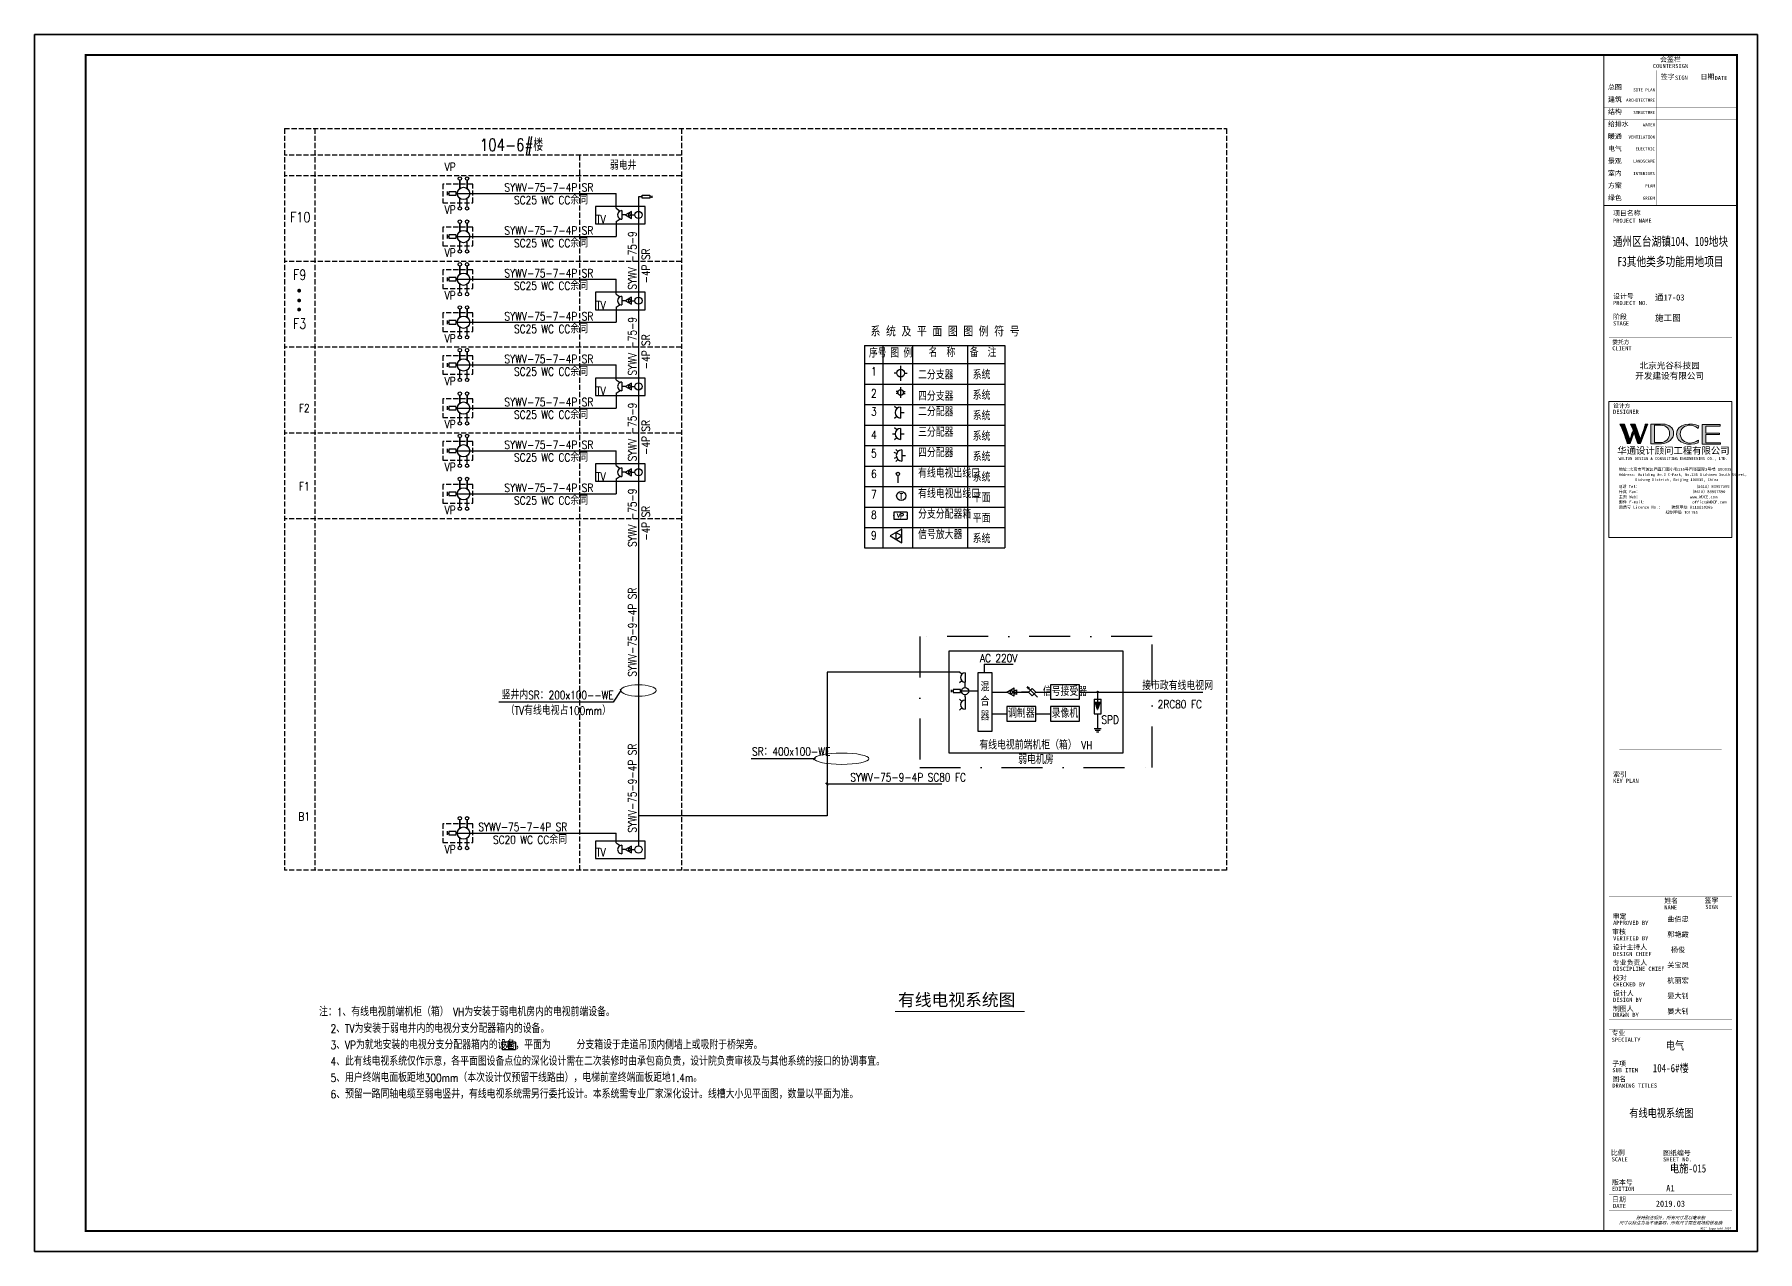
# Model space of a CAD drawing. Extents: x -54686 to 596156, y -555137 to 71395.
# Drawn here: x -54686 to 29414, y -333562 to -274162 of the extents above; entities that cross this region are included whole.
import ezdxf
from ezdxf.enums import TextEntityAlignment as Align

# ---------------------------------------------------------------- set-up
doc = ezdxf.new("R2010")
doc.units = 0
doc.header["$LTSCALE"] = 1000
for name, pattern in [('ah-pole_200$0$CENTER2', [28.575, 19.05, -3.175, 3.175, -3.175]), ('DASH', [0.35, 0.25, -0.1]), ('DASHDOTX2', [2, 1, -0.5, 0, -0.5]), ('HIDDEN', [0.375, 0.25, -0.125])]:
    doc.linetypes.add(name, pattern=pattern)
doc.layers.get('0').update_dxf_attribs({"linetype": 'CONTINUOUS'})
doc.layers.get('Defpoints').update_dxf_attribs({"linetype": 'CONTINUOUS'})
for name, color, linetype in [('0-弱电', 7, 'CONTINUOUS'), ('A', 3, 'CONTINUOUS'), ('ah-pole_200$0$A-FLOR-8', 252, 'ah-pole_200$0$CENTER2'), ('AMPL', 252, 'CONTINUOUS'), ('DIM-系统', 3, 'CONTINUOUS'), ('E-ANNO-TABT', 252, 'CONTINUOUS'), ('E-SYST-IB-DIMS', 3, 'CONTINUOUS'), ('E-SYST-IB-EQUI', 1, 'CONTINUOUS'), ('E-SYST-IB-WIRE', 6, 'CONTINUOUS'), ('ELV-CCTV', 252, 'CONTINUOUS'), ('EQUIP-通讯', 3, 'CONTINUOUS'), ('EV-1', 252, 'CONTINUOUS'), ('J', 252, 'CONTINUOUS'), ('lpsz', 7, 'CONTINUOUS'), ('SCH', 252, 'CONTINUOUS'), ('SHEET_TEXT', 7, 'CONTINUOUS'), ('TEL_TITLE', 6, 'CONTINUOUS'), ('TQ', 252, 'CONTINUOUS'), ('tvtp', 252, 'CONTINUOUS'), ('TXT', 252, 'CONTINUOUS'), ('WALL', 9, 'CONTINUOUS'), ('电气文字', 7, 'CONTINUOUS')]:
    doc.layers.add(name, color=color, linetype=linetype)
doc.styles.add('_TCH_LABEL', font='COMPLEX', dxfattribs={"bigfont": 'GBCBIG'})
doc.styles.add('AAA', font='simhei.ttf', dxfattribs={"width": 0.8})
doc.styles.add('MM', font='complex.shx', dxfattribs={"width": 0.8, "bigfont": 'hztxt.shx'})
doc.styles.get("Standard").update_dxf_attribs({"font": 'GBENOR', "bigfont": 'GBCBIG'})
doc.styles.add('TQ', font='simhei.ttf')
doc.styles.add('TXTJD', font='txt', dxfattribs={"width": 0.8, "height": 5, "bigfont": 'jd'})
doc.styles.add('华文细黑', font='STXIHEI.TTF', dxfattribs={"height": 10})
doc.styles.add('图签信息$0$hwxh', font='STXIHEI.TTF')
doc.styles.add('图签信息$0$华文细黑', font='STXIHEI.TTF', dxfattribs={"height": 10})
doc.dimstyles.get("Standard").update_dxf_attribs({"dimscale": 100, "dimtxt": 3.5, "dimasz": 1, "dimexe": 2.5, "dimexo": 3, "dimgap": 1.5, "dimtad": 1, "dimdec": 0, "dimzin": 0, "dimdsep": 46, "dimtxsty": 'Standard', "dimblk": 'ARCHTICK', "dimcen": 0.09, "dimadec": 0, "dimazin": 0, "dimtfac": 1, "dimtdec": 0, "dimtix": 1, "dimtmove": 2, "dimatfit": 3, "dimfxl": 0, "dimtolj": 1, "dimtzin": 0, "dimarcsym": 0})

# ---------------------------------------------------------------- blocks, each defined once
blk = doc.blocks.new('DZ1')
at = {"layer": 'SCH'}
for p, q in [((-0.26, 2.35), (0.26, 2.35)), ((0, 1.91), (0, 2.35))]:
    blk.add_line(p, q, dxfattribs=at)
blk.add_lwpolyline([(0.38, 1.91), (0.38, 0), (-0.38, 0), (-0.38, 1.91)], close=True, dxfattribs=at)
blk = doc.blocks.new('A$C546B5D71')
at = {"layer": 'E-SYST-IB-WIRE', "ltscale": 2}
for p, q in [((0, 0), (0, 150)), ((150, 75), (0, 75))]:
    blk.add_line(p, q, dxfattribs=at)
blk = doc.blocks.new('T_10')
at = {"layer": 'A'}
blk.add_circle((0, 0), 2.5, dxfattribs=at)
at = {"layer": 'A', "style": 'TXTJD', "width": 0.8}
blk.add_text('T', height=3, dxfattribs=at).set_placement((0.02, -0.2), align=Align.MIDDLE)
at = {"layer": 'TXT', "style": 'TXTJD', "width": 0.8, "flags": 3}
blk.add_attdef('R', (-0.34, 2.88), '', height=2, dxfattribs=at)
blk = doc.blocks.new('T_20')
at = {"layer": 'A', "linetype": 'Continuous'}
blk.add_line((-3, 0), (3, 0), dxfattribs=at)
blk.add_arc((0, 0), 3, 180, 0, dxfattribs=at)
at = {"layer": 'lpsz'}
for p, q in [((0, 0), (0, 2)), ((-2.11, -2.14), (-3.19, -3.23)), ((-1.1, -2.79), (-1.67, -4.22)), ((1.1, -2.79), (1.67, -4.22)), ((2.11, -2.14), (3.19, -3.23))]:
    blk.add_line(p, q, dxfattribs=at)
blk = doc.blocks.new('T_19')
at = {"layer": 'A', "linetype": 'Continuous'}
blk.add_line((-3, 0), (3, 0), dxfattribs=at)
blk.add_arc((0, 0), 3, 180, 0, dxfattribs=at)
at = {"layer": 'lpsz'}
for p, q in [((0, 0), (0, 2)), ((-2.11, -2.14), (-3.19, -3.23)), ((0, -4.35), (0, -3.01)), ((2.11, -2.14), (3.19, -3.23))]:
    blk.add_line(p, q, dxfattribs=at)
blk = doc.blocks.new('T_18')
at = {"layer": 'A', "linetype": 'Continuous'}
blk.add_line((-3, 0), (3, 0), dxfattribs=at)
blk.add_arc((0, 0), 3, 180, 0, dxfattribs=at)
at = {"layer": 'lpsz'}
for p, q in [((0, 0), (0, 2)), ((-2.11, -2.14), (-3.19, -3.23)), ((2.11, -2.14), (3.19, -3.23))]:
    blk.add_line(p, q, dxfattribs=at)
blk = doc.blocks.new('T_16')
at = {"layer": 'A', "linetype": 'Continuous'}
blk.add_circle((0, 0), 3, dxfattribs=at)
at = {"layer": 'lpsz'}
for p, q in [((-5.7, 0), (5.9, 0)), ((-1, 2.8), (-1, 5)), ((1, 2.8), (1, 5)), ((-1, -2.8), (-1, -5)), ((1, -2.8), (1, -5))]:
    blk.add_line(p, q, dxfattribs=at)
blk = doc.blocks.new('T_14')
at = {"layer": 'A', "linetype": 'Continuous'}
blk.add_circle((0, 0), 3, dxfattribs=at)
at = {"layer": 'lpsz'}
for p, q in [((-5.7, 0), (5.9, 0)), ((0, 3), (0, 5)), ((0, -3), (0, -5))]:
    blk.add_line(p, q, dxfattribs=at)
blk = doc.blocks.new('$equip$00001676')
for p, q in [((0.65, 0.7), (-0.65, 0.7)), ((-0.65, 0.7), (-0.65, 0)), ((-0.65, 0), (0.65, 0)), ((0.65, 0.7), (0.65, 0))]:
    blk.add_line(p, q)
for p in [(-0.65, 0.35), (0, 0.7), (0, 0), (0.65, 0.35)]:
    blk.add_point(p)
at = {"style": '_TCH_LABEL', "flags": 8}
blk.add_attdef('$TEXT$', text='', height=0.4, dxfattribs=at).set_placement((0, 0.35), align=Align.MIDDLE_CENTER)
at = {"style": '_TCH_LABEL', "flags": 9}
blk.add_attdef('A', (0, 0), '', height=0.00002, dxfattribs=at)
blk = doc.blocks.new('图签信息$0$WDCE Copyright200X')
at = {"const_width": 0.016}
blk.add_lwpolyline([(-10.6, 1.26, 1), (-11.4, 1.26, 1)], format="xyb", close=True, dxfattribs=at)
at = {"style": '图签信息$0$华文细黑'}
for s, p in [('WDCE ', (-11.46, 0.5)), ('     Copyright ', (-3.51, 0.5))]:
    blk.add_text(s, height=1, dxfattribs=at).set_placement(p, align=Align.BOTTOM_RIGHT)
blk.add_text('c', height=0.6, dxfattribs=at).set_placement((-11.04, 1.35), align=Align.MIDDLE_CENTER)
blk.add_attdef('200X', text='', height=1, dxfattribs=at).set_placement((-0.45, 0.5), align=Align.BOTTOM_RIGHT)
blk = doc.blocks.new('图签信息$0$logo2')
h = blk.add_hatch(color=7)
h.paths.add_polyline_path([(19.02, -7.36), (15.84, -7.36), (15.84, -3.97), (18.97, -3.97), (18.97, -4.24), (16.46, -4.24), (16.46, -5.45), (18.81, -5.45), (18.81, -5.69), (16.47, -5.69), (16.47, -7.12), (19.02, -7.12)])
edge = h.paths.add_edge_path()
edge.add_spline(control_points=[(15.26, -4.21), (15.26, -4.21), (15.13, -4.65), (15.13, -4.65), (15.13, -4.65), (14.62, -4.1), (13.73, -4.1), (13.04, -4.1), (12.07, -4.54), (12.08, -5.62), (12.08, -6.49), (12.77, -7.16), (13.73, -7.17), (14.66, -7.17), (15.23, -6.68), (15.23, -6.68), (15.23, -6.68), (15.16, -7.11), (15.16, -7.11), (13.63, -7.7), (11.42, -7.29), (11.41, -5.64), (11.4, -3.72), (14.16, -3.66), (15.26, -4.21)], knot_values=[0, 0, 0, 0, 1, 1, 1, 2, 2, 2, 3, 3, 3, 4, 4, 4, 5, 5, 5, 6, 6, 6, 7, 7, 7, 8, 8, 8, 8], degree=3, periodic=0)
edge = h.paths.add_edge_path(flags=16)
edge.add_spline(control_points=[(10.23, -5.57), (10.23, -5.16), (10.12, -4.83), (9.9, -4.58), (9.63, -4.27), (9.23, -4.12), (8.69, -4.12), (8.69, -4.12), (7.64, -4.12), (7.64, -4.12), (7.64, -4.12), (7.64, -7.1), (7.64, -7.1), (7.64, -7.1), (8.66, -7.1), (8.66, -7.1), (9.13, -7.1), (9.52, -6.93), (9.82, -6.6), (10.09, -6.31), (10.23, -5.96), (10.23, -5.57)], knot_values=[0, 0, 0, 0, 1, 1, 1, 2, 2, 2, 3, 3, 3, 4, 4, 4, 5, 5, 5, 6, 6, 6, 7, 7, 7, 7], degree=3, periodic=0)
edge = h.paths.add_edge_path()
edge.add_spline(control_points=[(10.92, -5.51), (10.92, -5.96), (10.72, -6.37), (10.34, -6.72), (9.92, -7.1), (9.41, -7.29), (8.82, -7.29), (8.82, -7.29), (7.03, -7.29), (7.03, -7.29), (7.03, -7.29), (7.03, -3.92), (7.03, -3.92), (7.03, -3.92), (9.1, -3.92), (9.1, -3.92), (9.59, -3.92), (10.01, -4.06), (10.36, -4.34), (10.73, -4.64), (10.92, -5.03), (10.92, -5.51)], knot_values=[0, 0, 0, 0, 1, 1, 1, 2, 2, 2, 3, 3, 3, 4, 4, 4, 5, 5, 5, 6, 6, 6, 7, 7, 7, 7], degree=3, periodic=0)
at = {"lineweight": 0}
blk.add_lwpolyline([(19.02, -7.36), (15.84, -7.36), (15.84, -3.97), (18.97, -3.97), (18.97, -4.24), (16.46, -4.24), (16.46, -5.45), (18.81, -5.45), (18.81, -5.69), (16.47, -5.69), (16.47, -7.12), (19.02, -7.12), (19.02, -7.36)], dxfattribs=at)
for points, knots in [([(10.92, -5.51), (10.92, -5.96), (10.72, -6.37), (10.34, -6.72), (9.92, -7.1), (9.41, -7.29), (8.82, -7.29), (8.82, -7.29), (7.03, -7.29), (7.03, -7.29), (7.03, -7.29), (7.03, -3.92), (7.03, -3.92), (7.03, -3.92), (9.1, -3.92), (9.1, -3.92), (9.59, -3.92), (10.01, -4.06), (10.36, -4.34), (10.73, -4.64), (10.92, -5.03), (10.92, -5.51)], [0, 0, 0, 0, 1, 1, 1, 2, 2, 2, 3, 3, 3, 4, 4, 4, 5, 5, 5, 6, 6, 6, 7, 7, 7, 7]), ([(10.23, -5.57), (10.23, -5.16), (10.12, -4.83), (9.9, -4.58), (9.63, -4.27), (9.23, -4.12), (8.69, -4.12), (8.69, -4.12), (7.64, -4.12), (7.64, -4.12), (7.64, -4.12), (7.64, -7.1), (7.64, -7.1), (7.64, -7.1), (8.66, -7.1), (8.66, -7.1), (9.13, -7.1), (9.52, -6.93), (9.82, -6.6), (10.09, -6.31), (10.23, -5.96), (10.23, -5.57)], [0, 0, 0, 0, 1, 1, 1, 2, 2, 2, 3, 3, 3, 4, 4, 4, 5, 5, 5, 6, 6, 6, 7, 7, 7, 7]), ([(15.26, -4.21), (15.26, -4.21), (15.13, -4.65), (15.13, -4.65), (15.13, -4.65), (14.62, -4.1), (13.73, -4.1), (13.04, -4.1), (12.07, -4.54), (12.08, -5.62), (12.08, -6.49), (12.77, -7.16), (13.73, -7.17), (14.66, -7.17), (15.23, -6.68), (15.23, -6.68), (15.23, -6.68), (15.16, -7.11), (15.16, -7.11), (13.63, -7.7), (11.42, -7.29), (11.41, -5.64), (11.4, -3.72), (14.16, -3.66), (15.26, -4.21)], [0, 0, 0, 0, 1, 1, 1, 2, 2, 2, 3, 3, 3, 4, 4, 4, 5, 5, 5, 6, 6, 6, 7, 7, 7, 8, 8, 8, 8])]:
    blk.add_open_spline(points, degree=3, knots=knots, dxfattribs=at)
blk = doc.blocks.new('图签信息$0$logo1')
h = blk.add_hatch(color=8)
edge = h.paths.add_edge_path()
edge.add_spline(control_points=[(3.86, -5.21), (3.63, -5.88), (3.39, -6.56), (3.39, -6.56), (3.39, -6.56), (2.5, -3.91), (2.5, -3.91), (2.5, -3.91), (1.8, -3.91), (1.69, -3.91), (2.02, -4.39), (2.95, -7.27), (2.95, -7.27), (2.95, -7.27), (3.44, -7.27), (3.44, -7.27), (3.44, -7.27), (4.03, -5.66), (4.03, -5.66), (4.03, -5.66), (3.86, -5.21), (3.86, -5.21)], knot_values=[0, 0, 0, 0, 1, 1, 1, 2, 2, 2, 3, 3, 3, 4, 4, 4, 5, 5, 5, 6, 6, 6, 7, 7, 7, 7], degree=3, periodic=0)
h = blk.add_hatch(color=7)
edge = h.paths.add_edge_path()
edge.add_spline(control_points=[(6.04, -3.91), (6.09, -4.1), (5.2, -6.56), (5.2, -6.56), (5.2, -6.56), (4.3, -3.91), (4.3, -3.91), (4.3, -3.91), (3.6, -3.91), (3.49, -3.91), (3.82, -4.39), (4.75, -7.27), (4.75, -7.27), (4.75, -7.27), (5.24, -7.27), (5.24, -7.27), (5.24, -7.27), (6.33, -4.3), (6.33, -4.3), (6.33, -4.3), (6.48, -3.91), (6.48, -3.91), (6.48, -3.91), (6.21, -3.91), (6.04, -3.91)], knot_values=[0, 0, 0, 0, 1, 1, 1, 2, 2, 2, 3, 3, 3, 4, 4, 4, 5, 5, 5, 6, 6, 6, 7, 7, 7, 8, 8, 8, 8], degree=3, periodic=0)
at = {"color": 8, "lineweight": 0}
blk.add_open_spline([(3.86, -5.21), (3.63, -5.88), (3.39, -6.56), (3.39, -6.56), (3.39, -6.56), (2.5, -3.91), (2.5, -3.91), (2.5, -3.91), (1.8, -3.91), (1.69, -3.91), (2.02, -4.39), (2.95, -7.27), (2.95, -7.27), (2.95, -7.27), (3.44, -7.27), (3.44, -7.27), (3.44, -7.27), (4.03, -5.66), (4.03, -5.66), (4.03, -5.66), (3.86, -5.21), (3.86, -5.21)], degree=3, knots=[0, 0, 0, 0, 1, 1, 1, 2, 2, 2, 3, 3, 3, 4, 4, 4, 5, 5, 5, 6, 6, 6, 7, 7, 7, 7], dxfattribs=at)
at = {"lineweight": 0}
blk.add_open_spline([(6.04, -3.91), (6.09, -4.1), (5.2, -6.56), (5.2, -6.56), (5.2, -6.56), (4.3, -3.91), (4.3, -3.91), (4.3, -3.91), (3.6, -3.91), (3.49, -3.91), (3.82, -4.39), (4.75, -7.27), (4.75, -7.27), (4.75, -7.27), (5.24, -7.27), (5.24, -7.27), (5.24, -7.27), (6.33, -4.3), (6.33, -4.3), (6.33, -4.3), (6.48, -3.91), (6.48, -3.91), (6.48, -3.91), (6.21, -3.91), (6.04, -3.91)], degree=3, knots=[0, 0, 0, 0, 1, 1, 1, 2, 2, 2, 3, 3, 3, 4, 4, 4, 5, 5, 5, 6, 6, 6, 7, 7, 7, 8, 8, 8, 8], dxfattribs=at)
blk.add_blockref('图签信息$0$logo2', (0, 0))
blk = doc.blocks.new('图签信息$0$时间-logo')
at = {"layer": 'Defpoints', "lineweight": 0}
blk.add_lwpolyline([(0, -23.46), (-21.17, -23.46), (-21.17, 0), (0, 0), (0, -23.46)], dxfattribs=at)
blk.add_blockref('图签信息$0$logo1', (-20.97, 0))
at = {"style": '图签信息$0$hwxh'}
for s, height, p in [('华通设计顾问工程有限公司 ', 1.15, (-19.73, -9.05)), ('WALTON DESIGN & CONSULTING ENGINEERING CO., LTD.', 0.5, (-19.5, -10.1)), ('地址:北京市西城区西直门南小街135号西派国际3号楼 100035', 0.5, (-19.48, -11.94)), ('电话 Tel：                        （8610）83957395 ', 0.5, (-19.56, -14.91)), ('Address: Building No.3 C-Park, No.135 Xizhimen South Street, ', 0.47, (-19.48, -12.83)), ('Xicheng District, Beijing 100035, China ', 0.47, (-16.69, -13.72)), ('传真 Fax：                      （8610）83957590 ', 0.5, (-19.48, -15.8)), ('主页 Web：                      www.WDCE.com ', 0.5, (-19.48, -16.69)), ('邮件 E-mail：                    office@WDCE.com ', 0.5, (-19.48, -17.58)), ('资质号 Licence No.：    建筑甲级 A111010265 ', 0.5, (-19.48, -18.47)), ('   规划甲级 101195', 0.5, (-12.6, -19.36))]:
    blk.add_text(s, height=height, dxfattribs=at).set_placement(p)
blk = doc.blocks.new('图签-A1')
at = {"const_width": 0.5}
for points in [[(-65, 574), (-65, 500.5), (0, 500.5), (0, 574)], [(-65, 0), (0, 0), (0, 500.5), (-65, 500.5)]]:
    blk.add_lwpolyline(points, close=True, dxfattribs=at)
at = {"const_width": 0.05}
for points in [[(-65, 566.5), (0, 566.5)], [(-39.14, 566.5), (-39.14, 500.5)], [(-19.1, 566.5), (-19.1, 500.5)], [(-65, 560.5), (0, 560.5)], [(-65, 554.5), (0, 554.5)], [(-65, 548.5), (0, 548.5)], [(-65, 542.5), (0, 542.5)], [(-65, 536.5), (0, 536.5)], [(-65, 530.5), (0, 530.5)], [(-65, 524.5), (0, 524.5)], [(-65, 518.5), (0, 518.5)], [(-65, 512.5), (0, 512.5)], [(-65, 512.5), (0, 512.5)], [(-65, 506.5), (0, 506.5)], [(-65, 500.5), (0, 500.5)], [(-62.5, 450.87), (-2.5, 450.87)], [(-62.5, 440.87), (-2.5, 440.87)], [(-2.5, 407.85), (-2.5, 436.12), (-62.5, 436.12), (-62.5, 407.85)], [(-62.5, 407.85), (-2.5, 407.85)], [(-62.5, 404.92), (-62.5, 227.83)], [(-62.5, 404.92), (-2.5, 404.92)], [(-62.5, 227.83), (-2.5, 227.83), (-2.5, 404.92)], [(-57.5, 338.36), (-7.5, 338.36)], [(-57.5, 288.83), (-7.5, 288.83)], [(-62.5, 227.83), (-2.5, 227.83)], [(-57.5, 234.85), (-7.5, 234.85)], [(-62.5, 217.74), (-2.5, 217.74)], [(-62.5, 103.26), (-2.5, 103.26), (-2.5, 163.26), (-62.5, 163.26), (-62.5, 103.26)], [(-37.5, 163.26), (-37.5, 103.26)], [(-20, 163.26), (-20, 103.26)], [(-62.5, 155.76), (-2.5, 155.76)], [(-62.5, 148.26), (-2.5, 148.26)], [(-62.5, 140.76), (-2.5, 140.76)], [(-62.5, 133.26), (-2.5, 133.26)], [(-62.5, 125.76), (-2.5, 125.76)], [(-62.5, 118.26), (-2.5, 118.26)], [(-62.5, 110.76), (-2.5, 110.76)], [(-62.5, 98.5), (-2.5, 98.5), (-2.5, 10), (-62.5, 10), (-62.5, 98.5)], [(-62.5, 83.5), (-2.5, 83.5)], [(-62.5, 76), (-2.5, 76)], [(-62.5, 40), (-2.5, 40)], [(-37.5, 40), (-37.5, 26)], [(-62.5, 26), (-2.5, 26)], [(-62.5, 18), (-2.5, 18)]]:
    blk.add_lwpolyline(points, dxfattribs=at)
at = {"ltscale": 0.001, "xscale": 2.834689937531525, "yscale": 2.834689937531525, "zscale": 2.834689937531525}
blk.add_blockref('图签信息$0$时间-logo', (-2.5, 404.92), dxfattribs=at)
blk.add_blockref('图签信息$0$WDCE Copyright200X', (-2.5, 0)).add_auto_attribs({'200X': '2007'})
at = {"style": '图签信息$0$华文细黑'}
for s, height, p in [('会签栏', 2.4, (-32.5, 573)), ('COUNTERSIGN', 2, (-32.5, 569.6))]:
    blk.add_text(s, height=height, dxfattribs=at).set_placement(p, align=Align.TOP_CENTER)
for s, height, p in [('签字', 2.4, (-37.22, 564.63)), ('SIGN', 2, (-30.32, 563.88)), ('日期', 2.4, (-17.79, 564.58)), ('DATE', 2, (-10.96, 563.7)), ('总图', 2.4, (-63, 559.5)), ('结构', 2.4, (-63, 547.5)), ('建筑', 2.4, (-63, 553.5)), ('给排水', 2.4, (-63, 541.5)), ('暖通', 2.4, (-63, 535.5)), ('电气', 2.4, (-63, 529.5)), ('景观', 2.4, (-63, 523.5)), ('室内', 2.4, (-63, 517.5)), ('绿色', 2.4, (-63, 505.5)), ('方案', 2.4, (-63, 511.5)), ('项目名称', 2.4, (-60.5, 498)), ('PROJECT NAME', 2, (-60.5, 494.08)), ('设计号', 2.4, (-60.54, 457.48)), ('PROJECT NO.', 2, (-60.5, 453.97)), ('阶段', 2.4, (-60.5, 447.47)), ('STAGE', 2, (-60.5, 443.97)), ('委托方', 2, (-60.9, 434.86)), ('CLIENT', 2, (-60.9, 431.86)), ('设计方', 2, (-60.5, 403.83)), ('DESIGNER', 2, (-60.5, 400.83)), ('KEY PLAN', 2, (-60.5, 220.74)), ('索引', 2.4, (-60.5, 224.14)), ('姓名', 2.4, (-35.5, 162.47)), ('签字', 2.4, (-15.81, 162.57)), ('审定', 2.4, (-60.73, 154.81)), ('APPROVED BY', 2, (-60.5, 151.44)), ('NAME', 2, (-35.5, 158.96)), ('SIGN', 2, (-15.5, 159.2)), ('审核', 2.4, (-60.95, 147.29)), ('VERIFIED BY', 2, (-60.5, 143.91)), ('设计主持人', 2.4, (-60.68, 139.76)), ('DESIGN CHIEF', 2, (-60.5, 136.19)), ('专业负责人', 2.4, (-60.67, 132.26)), ('DISCIPLINE CHIEF', 2, (-60.5, 128.98)), ('校对', 2.4, (-60.5, 124.76)), ('CHECKED BY', 2, (-60.5, 121.37)), ('制图人', 2.4, (-60.61, 109.76)), ('设计人', 2.4, (-60.5, 117.26)), ('DESIGN BY', 2, (-60.5, 113.83)), ('DRAWN BY', 2, (-60.5, 106.5)), ('SPECIALTY', 2, (-61.23, 94.38)), ('专业', 2.4, (-61.23, 97.93)), ('SUB ITEM', 2, (-60.88, 79.5)), ('子项', 2.4, (-60.88, 82.92)), ('图名', 2.4, (-60.91, 75.41)), ('DRAWING TITLES', 2, (-60.91, 72)), ('比例', 2.4, (-61.56, 39.42)), ('SCALE', 2, (-61.19, 36)), ('SHEET NO.', 2, (-36.1, 36)), ('图纸编号', 2.4, (-36.1, 39.32)), ('版本号', 2.4, (-61, 25.03)), ('EDITION', 2, (-61.06, 21.61)), ('日期', 2.4, (-61, 16.68)), ('DATE', 2, (-60.5, 13.26))]:
    blk.add_text(s, height=height, dxfattribs=at).set_placement(p, align=Align.TOP_LEFT)
for s, p in [('SITE PLAN', (-40.06, 557.7)), ('ARCHITECTURE', (-40.06, 552.7)), ('STRUCTURE', (-40.06, 546.7)), ('WATER', (-40.06, 540.7)), ('VENTILATION', (-40.06, 534.7)), ('LANDSCAPE', (-40.14, 522.89)), ('ELECTRIC', (-40.14, 528.89)), ('INTERIORS', (-40.14, 516.89)), ('GREEN', (-40.14, 504.89)), ('PLAN', (-40.14, 510.89))]:
    blk.add_text(s, height=1.5, dxfattribs=at).set_placement(p, align=Align.TOP_RIGHT)
at = {"color": 4, "style": '图签信息$0$华文细黑', "width": 0.75}
for s, p in [('通州区台湖镇104、109地块', (-32.5, 480.78)), ('F3其他类多功能用地项目', (-32.5, 470.91))]:
    blk.add_text(s, height=4.5, dxfattribs=at).set_placement(p, align=Align.CENTER)
at = {"color": 4, "style": '图签信息$0$华文细黑'}
for s, p in [('A1', (-32.53, 19.4)), ('2019.03', (-32.53, 11.84))]:
    blk.add_text(s, height=3, dxfattribs=at).set_placement(p, align=Align.CENTER)
at = {"style": '图签信息$0$华文细黑', "oblique": 20}
for s, p in [('尺寸以标注为准不得量取，所有尺寸需在现场校核准确', (-32.5, 4)), ('除特别注明外，所有尺寸是以毫米制', (-32.5, 6.5))]:
    blk.add_text(s, height=1.5, dxfattribs=at).set_placement(p, align=Align.MIDDLE_CENTER)
at = {"color": 4, "ltscale": 0.001, "char_height": 3, "width": 58.4895, "style": '图签信息$0$华文细黑'}
for s, insert, attachment_point in [('通17-03', (-40.06, 455.51), 4), ('施工图', (-40.06, 445.51), 4), ('北京光谷科技园\\P开发建设有限公司', (-32.9, 419.71), 5)]:
    blk.add_mtext(s, dxfattribs=dict(at, insert=insert, attachment_point=attachment_point))
blk = doc.blocks.new('A$C0199260F')
at = {"layer": 'TEL_TITLE'}
blk.add_lwpolyline([(-84100, 59400), (0, 59400), (0, 0), (-84100, 0)], close=True, dxfattribs=at)
blk = doc.blocks.new('SDG AETH AE5H')
at = {"layer": 'DIM-系统'}
blk.add_lwpolyline([(-54686, 13482), (29414, 13482), (29414, -45918), (-54686, -45918)], close=True, dxfattribs=at)

msp = doc.modelspace()

# ---------------------------------------------------------------- hatches: boundary and pattern name
at = {"layer": 'E-SYST-IB-WIRE', "linetype": 'Continuous'}
h = msp.add_hatch(color=7, dxfattribs=at)
edge = h.paths.add_edge_path()
edge.add_ellipse((-2794, -306256), major_axis=(0, 44.3), ratio=1, start_angle=-89.99987, end_angle=90.00013, ccw=False)
edge.add_ellipse((-2794, -306256), major_axis=(0, 44.3), ratio=1, start_angle=90.00013, end_angle=270.00013, ccw=False)

# ---------------------------------------------------------------- linework, layer by layer
at = {"const_width": 92.8, "elevation": 0}
for points in [[(-41815, -286667, 1), (-41721, -286667, 1)], [(-41815, -287147, 1), (-41721, -287147, 1)], [(-41815, -287587, 1), (-41721, -287587, 1)]]:
    msp.add_lwpolyline(points, format="xyb", close=True, dxfattribs=at)
at = {"layer": '0-弱电', "color": 7, "linetype": 'DASH'}
msp.add_line((-42485, -278758), (3496, -278758), dxfattribs=at)
msp.add_lwpolyline([(3496, -278758), (3496, -314952), (-42485, -314952)], dxfattribs=at)
at = {"layer": '0-弱电', "color": 7, "lineweight": 0}
msp.add_ellipse((-25207, -306177), major_axis=(-861, 0), ratio=0.323413, dxfattribs=at)
at = {"layer": '0-弱电', "color": 7, "lineweight": 0, "extrusion": (0, 0, -1)}
msp.add_ellipse((-15288, -309510), major_axis=(1329, 0), ratio=0.209399, dxfattribs=at)
at = {"layer": 'A', "linetype": 'Continuous'}
for p, q in [((-34547, -281829), (-34547, -282013)), ((-34547, -283932), (-34547, -284115)), ((-34547, -286016), (-34547, -286199)), ((-34547, -288118), (-34547, -288302)), ((-34547, -290202), (-34547, -290386)), ((-34547, -292304), (-34547, -292488)), ((-34547, -294388), (-34547, -294572)), ((-34547, -296491), (-34547, -296674)), ((-34547, -313048), (-34547, -313232))]:
    msp.add_line(p, q, dxfattribs=at)
for points in [[(-34110, -281838), (-34457, -281838), (-34457, -282005), (-34110, -282005)], [(-34110, -286024), (-34457, -286024), (-34457, -286192), (-34110, -286192)], [(-34110, -290211), (-34457, -290211), (-34457, -290378), (-34110, -290378)], [(-34110, -294397), (-34457, -294397), (-34457, -294564), (-34110, -294564)], [(-34110, -313056), (-34457, -313056), (-34457, -313224), (-34110, -313224)]]:
    msp.add_lwpolyline(points, close=True, dxfattribs=at)
at = {"layer": 'A', "linetype": 'Continuous', "elevation": 0}
for points in [[(-34110, -283940), (-34457, -283940), (-34457, -284108), (-34110, -284108)], [(-34110, -288126), (-34457, -288126), (-34457, -288294), (-34110, -288294)], [(-34110, -292313), (-34457, -292313), (-34457, -292480), (-34110, -292480)], [(-34110, -296499), (-34457, -296499), (-34457, -296667), (-34110, -296667)]]:
    msp.add_lwpolyline(points, close=True, dxfattribs=at)
at = {"layer": 'A', "linetype": 'Continuous'}
for centre, radius in [((-33742, -281922), 300), ((-33923, -281197), 83.3), ((-33571, -281197), 83.3), ((-33923, -282651), 83.3), ((-33571, -282651), 83.3), ((-33923, -283299), 83.3), ((-33571, -283299), 83.3), ((-33742, -284024), 300), ((-33923, -284753), 83.3), ((-33571, -284753), 83.3), ((-33742, -286108), 300), ((-33923, -285383), 83.3), ((-33571, -285383), 83.3), ((-33923, -286837), 83.3), ((-33571, -286837), 83.3), ((-33923, -287486), 83.3), ((-33571, -287486), 83.3), ((-33742, -288210), 300), ((-33923, -288939), 83.3), ((-33571, -288939), 83.3), ((-33742, -290294), 300), ((-33923, -289570), 83.3), ((-33571, -289570), 83.3), ((-33923, -291023), 83.3), ((-33571, -291023), 83.3), ((-33924, -291693), 83.3), ((-33572, -291693), 83.3), ((-33742, -292397), 300), ((-33924, -293147), 83.3), ((-33572, -293147), 83.3), ((-33742, -294481), 300), ((-33923, -293756), 83.3), ((-33571, -293756), 83.3), ((-33923, -295210), 83.3), ((-33571, -295210), 83.3), ((-33923, -295857), 83.3), ((-33571, -295857), 83.3), ((-12542, -295609), 83.3), ((-33742, -296583), 300), ((-33923, -297311), 83.3), ((-33571, -297311), 83.3), ((-33742, -313140), 300), ((-33923, -312414), 83.3), ((-33571, -312414), 83.3), ((-33923, -313868), 83.3), ((-33571, -313868), 83.3)]:
    msp.add_circle(centre, radius, dxfattribs=at)
at = {"layer": 'ah-pole_200$0$A-FLOR-8', "color": 9, "linetype": 'DASH'}
for p, q in [((-23108, -280057), (-42485, -280057)), ((-23108, -281057), (-42485, -281057)), ((-23108, -285243), (-42485, -285243)), ((-23108, -289429), (-42485, -289429)), ((-23108, -293616), (-42485, -293616)), ((-23108, -297802), (-42485, -297802)), ((3496, -314952), (-42485, -314952))]:
    msp.add_line(p, q, dxfattribs=at)
for points in [[(-42485, -278758), (-42485, -314952)], [(-41006, -278758), (-41006, -314952)], [(-23108, -278758), (-23108, -314952)], [(-28091, -280057), (-28091, -314952)]]:
    msp.add_lwpolyline(points, dxfattribs=at)
at = {"layer": 'AMPL', "color": 7}
for p, q in [((-26016, -282761), (-26016, -283177)), ((-26016, -286948), (-26016, -287364)), ((-26016, -291134), (-26016, -291550)), ((-26016, -295320), (-26016, -295737)), ((-6960, -306262), (-6750, -306141)), ((-6750, -306383), (-6960, -306262)), ((-6750, -306141), (-6750, -306383)), ((-26016, -313734), (-26016, -314150))]:
    msp.add_line(p, q, dxfattribs=at)
for points in [[(-25845, -282969), (-25554, -283138), (-25554, -282801)], [(-25700, -282885), (-25700, -283054), (-25554, -282969)], [(-25845, -287156), (-25554, -287324), (-25554, -286988)], [(-25700, -287072), (-25700, -287240), (-25554, -287156)], [(-25845, -291342), (-25554, -291510), (-25554, -291174)], [(-25700, -291258), (-25700, -291426), (-25554, -291342)], [(-25845, -295528), (-25554, -295697), (-25554, -295360)], [(-25700, -295444), (-25700, -295613), (-25554, -295528)], [(-12928, -298638), (-12345, -298975), (-12345, -298302)], [(-12637, -298470), (-12637, -298806), (-12345, -298638)], [(-25845, -313942), (-25554, -314111), (-25554, -313774)], [(-25700, -313858), (-25700, -314026), (-25554, -313942)]]:
    msp.add_lwpolyline(points, close=True, dxfattribs=at)
for centre in [(-25204, -282969), (-25204, -287156), (-25204, -291342), (-25204, -295529), (-25204, -313942)]:
    msp.add_circle(centre, 175, dxfattribs=at)
for centre in [(-26020, -282969), (-26020, -287156), (-26020, -291342), (-26020, -295528), (-26020, -313942)]:
    msp.add_arc(centre, 208, 89.00166, 270.99834, dxfattribs=at)
at = {"layer": 'E-ANNO-TABT', "color": 7}
msp.add_line((-14179, -289346), (-7329, -289346), dxfattribs=at)
at = {"layer": 'E-SYST-IB-DIMS', "color": 7, "linetype": 'Continuous'}
for p, q in [((-15940, -310818), (-16066, -310693)), ((-10393, -310756), (-16003, -310756))]:
    msp.add_line(p, q, dxfattribs=at)
at = {"layer": 'E-SYST-IB-EQUI', "color": 7, "ltscale": 2}
for p, q in [((-1553, -304259), (-10062, -304259)), ((-10062, -304259), (-10062, -309222)), ((-1553, -309222), (-1553, -304259)), ((-9421, -305390), (-9531, -305281)), ((-9421, -305703), (-9531, -305812)), ((-9265, -305325), (-9265, -305768)), ((-9265, -305925), (-9265, -305768)), ((-9265, -306032), (-9265, -305925)), ((-7935, -305322), (-8644, -305322)), ((-8644, -305322), (-8644, -308159)), ((-7935, -308159), (-7935, -305322)), ((-7226, -306256), (-6872, -306051)), ((-6872, -306460), (-6872, -306051)), ((-5734, -306506), (-6236, -306005)), ((-6153, -306123), (-6236, -306005)), ((-6118, -306088), (-6236, -306005)), ((-6162, -306256), (-5985, -306078)), ((-5808, -306256), (-5985, -306078)), ((-3681, -305901), (-5099, -305901)), ((-5099, -305901), (-5099, -306610)), ((-3681, -306610), (-3681, -305901)), ((-9421, -306714), (-9531, -306605)), ((-9265, -306492), (-9265, -306386)), ((-9265, -306650), (-9265, -307093)), ((-6872, -306460), (-7226, -306256)), ((-5808, -306965), (-7226, -306965)), ((-7226, -306965), (-7226, -307674)), ((-7049, -306153), (-6872, -306256)), ((-7049, -306358), (-7049, -306153)), ((-6872, -306256), (-7049, -306358)), ((-6162, -306256), (-6517, -306256)), ((-6162, -306256), (-5985, -306433)), ((-5808, -306256), (-5985, -306433)), ((-5808, -306256), (-5453, -306256)), ((-5808, -307674), (-5808, -306965)), ((-5099, -306610), (-3681, -306610)), ((-3681, -306965), (-5099, -306965)), ((-5099, -306965), (-5099, -307674)), ((-3681, -307674), (-3681, -306965)), ((-9421, -307028), (-9531, -307137)), ((-7226, -307674), (-5808, -307674)), ((-5099, -307674), (-3681, -307674)), ((-8644, -308159), (-7935, -308159)), ((-10062, -309222), (-1553, -309222))]:
    msp.add_line(p, q, dxfattribs=at)
at = {"layer": 'E-SYST-IB-EQUI', "color": 7}
for p, q in [((-2964, -306610), (-2624, -306610)), ((-2964, -306610), (-2964, -307319)), ((-2794, -307107), (-2918, -306752)), ((-2918, -306752), (-2670, -306752)), ((-2915, -306763), (-2674, -306763)), ((-2911, -306773), (-2678, -306773)), ((-2907, -306784), (-2681, -306784)), ((-2903, -306795), (-2685, -306795)), ((-2900, -306805), (-2689, -306805)), ((-2896, -306816), (-2692, -306816)), ((-2892, -306826), (-2696, -306826)), ((-2889, -306837), (-2700, -306837)), ((-2885, -306848), (-2704, -306848)), ((-2881, -306858), (-2707, -306858)), ((-2877, -306869), (-2711, -306869)), ((-2874, -306880), (-2715, -306880)), ((-2870, -306890), (-2719, -306890)), ((-2866, -306901), (-2722, -306901)), ((-2862, -306912), (-2726, -306912)), ((-2859, -306922), (-2730, -306922)), ((-2855, -306933), (-2733, -306933)), ((-2851, -306943), (-2737, -306943)), ((-2848, -306954), (-2741, -306954)), ((-2844, -306965), (-2745, -306965)), ((-2794, -306610), (-2794, -306752)), ((-2670, -306752), (-2794, -307107)), ((-2624, -307319), (-2624, -306610)), ((-2964, -307319), (-2624, -307319)), ((-2840, -306975), (-2748, -306975)), ((-2836, -306986), (-2752, -306986)), ((-2833, -306997), (-2756, -306997)), ((-2829, -307007), (-2759, -307007)), ((-2825, -307018), (-2763, -307018)), ((-2822, -307029), (-2767, -307029)), ((-2818, -307039), (-2771, -307039)), ((-2814, -307050), (-2774, -307050)), ((-2810, -307060), (-2778, -307060)), ((-2807, -307071), (-2782, -307071)), ((-2803, -307082), (-2786, -307082)), ((-2799, -307092), (-2789, -307092)), ((-2795, -307103), (-2793, -307103)), ((-2972, -308028), (-2617, -308028)), ((-2911, -308117), (-2677, -308117)), ((-2851, -308206), (-2738, -308206))]:
    msp.add_line(p, q, dxfattribs=at)
at = {"layer": 'E-SYST-IB-EQUI', "color": 7, "linetype": 'DASHDOTX2', "ltscale": 2}
msp.add_lwpolyline([(-135, -303550), (-11481, -303550), (-11481, -309932), (-135, -309932)], close=True, dxfattribs=at)
at = {"layer": 'E-SYST-IB-EQUI', "color": 7, "ltscale": 2}
msp.add_lwpolyline([(-9845, -306280), (-9490, -306280), (-9490, -306138), (-9845, -306138)], close=True, dxfattribs=at)
msp.add_circle((-9265, -306209), 177, dxfattribs=at)
for centre in [(-9265, -305546), (-9265, -306871)]:
    msp.add_arc(centre, 222, 90, 270, dxfattribs=at)
at = {"layer": 'E-SYST-IB-WIRE', "color": 7, "linetype": 'Continuous'}
msp.add_line((-8332, -304903), (-6914, -304903), dxfattribs=at)
at = {"layer": 'E-SYST-IB-WIRE', "color": 7, "ltscale": 2}
for p, q in [((-8332, -304903), (-8332, -305322)), ((-9490, -306209), (-9442, -306209)), ((-8644, -306209), (-9442, -306209)), ((-9265, -306492), (-9265, -307093)), ((-7935, -306256), (-7226, -306256)), ((-6872, -306256), (-6162, -306256)), ((-5808, -306256), (-5099, -306256)), ((-3681, -306256), (-135, -306256)), ((-2794, -306256), (-2794, -306610)), ((-135, -306256), (2347, -306256)), ((-7935, -307319), (-7226, -307319)), ((-5808, -307319), (-5099, -307319)), ((-2794, -307319), (-2794, -308028))]:
    msp.add_line(p, q, dxfattribs=at)
at = {"layer": 'E-SYST-IB-WIRE', "color": 7, "linetype": 'Continuous'}
msp.add_circle((-2794, -306256), 44.3, dxfattribs=at)
at = {"layer": 'ELV-CCTV', "color": 3}
for points in [[(-27309, -283411), (-24873, -283411), (-24873, -282556), (-27309, -282556)], [(-27309, -287597), (-24873, -287597), (-24873, -286743), (-27309, -286743)], [(-27309, -291783), (-24873, -291783), (-24873, -290929), (-27309, -290929)], [(-27309, -295970), (-24873, -295970), (-24873, -295115), (-27309, -295115)], [(-27309, -314383), (-24873, -314383), (-24873, -313529), (-27309, -313529)]]:
    msp.add_lwpolyline(points, close=True, dxfattribs=at)
at = {"layer": 'EV-1'}
for p, q in [((-26290, -282646), (-26106, -282780)), ((-26290, -283293), (-26106, -283159)), ((-26290, -286832), (-26106, -286967)), ((-26290, -287479), (-26106, -287345)), ((-26290, -291019), (-26106, -291153)), ((-26290, -291665), (-26106, -291531)), ((-26290, -295205), (-26106, -295339)), ((-26290, -295852), (-26106, -295718)), ((-26290, -313619), (-26106, -313753))]:
    msp.add_line(p, q, dxfattribs=at)
at = {"layer": 'J'}
for p, q in [((-14179, -289346), (-14179, -299224)), ((-13280, -289346), (-13280, -299224)), ((-11831, -289346), (-11831, -299224)), ((-9144, -289346), (-9144, -299224)), ((-7329, -289346), (-7329, -299224)), ((-14179, -290228), (-7329, -290228)), ((-14179, -291228), (-7329, -291228)), ((-14179, -292227), (-7329, -292227)), ((-14179, -293227), (-7329, -293227)), ((-14179, -294226), (-7329, -294226)), ((-14187, -295226), (-7329, -295226)), ((-14187, -296226), (-7329, -296226)), ((-14179, -297225), (-7329, -297225)), ((-14179, -298225), (-7329, -298225)), ((-14179, -299224), (-7329, -299224))]:
    msp.add_line(p, q, dxfattribs=at)
at = {"layer": 'lpsz', "color": 7, "linetype": 'Continuous'}
for p, q in [((-33923, -281681), (-33923, -281280)), ((-33923, -281280), (-33923, -281681)), ((-33571, -281673), (-33571, -281280)), ((-33571, -281280), (-33571, -281673)), ((-33923, -282559), (-33923, -282159)), ((-33571, -282559), (-33571, -282167)), ((-33923, -283783), (-33923, -283383)), ((-33923, -283383), (-33923, -283783)), ((-33571, -283775), (-33571, -283383)), ((-33571, -283383), (-33571, -283775)), ((-33923, -284662), (-33923, -284261)), ((-33571, -284662), (-33571, -284269)), ((-33923, -285867), (-33923, -285467)), ((-33923, -285467), (-33923, -285867)), ((-33571, -285859), (-33571, -285467)), ((-33571, -285467), (-33571, -285859)), ((-33923, -286746), (-33923, -286345)), ((-33571, -286746), (-33571, -286353)), ((-33923, -287970), (-33923, -287569)), ((-33923, -287569), (-33923, -287970)), ((-33571, -287962), (-33571, -287569)), ((-33571, -287569), (-33571, -287962)), ((-33923, -288848), (-33923, -288447)), ((-33571, -288848), (-33571, -288455)), ((-33923, -290054), (-33923, -289653)), ((-33923, -289653), (-33923, -290054)), ((-33571, -290046), (-33571, -289653)), ((-33571, -289653), (-33571, -290046)), ((-33923, -290932), (-33923, -290531)), ((-33571, -290932), (-33571, -290539)), ((-33924, -292158), (-33924, -291777)), ((-33924, -291777), (-33924, -292158)), ((-33572, -292149), (-33572, -291777)), ((-33572, -291777), (-33572, -292149)), ((-33924, -293056), (-33924, -292635)), ((-33572, -293056), (-33572, -292644)), ((-33923, -294240), (-33923, -293839)), ((-33923, -293839), (-33923, -294240)), ((-33571, -294232), (-33571, -293839)), ((-33571, -293839), (-33571, -294232)), ((-33923, -295118), (-33923, -294718)), ((-33571, -295118), (-33571, -294726)), ((-33923, -296341), (-33923, -295940)), ((-33923, -295940), (-33923, -296341)), ((-33571, -296333), (-33571, -295940)), ((-33571, -295940), (-33571, -296333)), ((-12542, -295700), (-12542, -296045)), ((-33923, -297219), (-33923, -296819)), ((-33571, -297219), (-33571, -296826)), ((-33923, -312898), (-33923, -312497)), ((-33923, -312497), (-33923, -312898)), ((-33571, -312890), (-33571, -312497)), ((-33571, -312497), (-33571, -312890)), ((-33923, -313776), (-33923, -313376)), ((-33571, -313776), (-33571, -313384))]:
    msp.add_line(p, q, dxfattribs=at)
at = {"layer": 'lpsz', "color": 7}
for p, q in [((-34547, -281921), (-34457, -281921)), ((-34110, -281922), (-34042, -281922)), ((-34547, -284023), (-34457, -284023)), ((-34110, -284024), (-34042, -284024)), ((-34547, -286108), (-34457, -286108)), ((-34110, -286108), (-34042, -286108)), ((-34547, -288210), (-34457, -288210)), ((-34110, -288210), (-34042, -288210)), ((-34547, -290294), (-34457, -290294)), ((-34110, -290294), (-34042, -290294)), ((-34547, -292396), (-34457, -292396)), ((-34110, -292397), (-34042, -292397)), ((-34547, -294480), (-34457, -294480)), ((-34110, -294481), (-34042, -294481)), ((-34547, -296583), (-34457, -296583)), ((-34110, -296583), (-34042, -296583)), ((-34547, -313140), (-34457, -313140)), ((-34110, -313140), (-34042, -313140))]:
    msp.add_line(p, q, dxfattribs=at)
at = {"layer": 'SCH', "color": 7}
for p, q in [((-34042, -281922), (-26290, -281922)), ((-26290, -282646), (-26290, -281922)), ((-25026, -282084), (-25207, -282084)), ((-25207, -282084), (-25204, -313768)), ((-26290, -283293), (-26290, -284024)), ((-25845, -282969), (-26016, -282969)), ((-25554, -282969), (-25379, -282969)), ((-34042, -284024), (-26290, -284024)), ((-34042, -286108), (-26290, -286108)), ((-26290, -286832), (-26290, -286108)), ((-26290, -287479), (-26290, -288210)), ((-25845, -287156), (-26016, -287156)), ((-25554, -287156), (-25379, -287156)), ((-34042, -288210), (-26290, -288210)), ((-34042, -290294), (-26290, -290294)), ((-26290, -291019), (-26290, -290294)), ((-26290, -291665), (-26290, -292397)), ((-25845, -291342), (-26016, -291342)), ((-25554, -291342), (-25379, -291342)), ((-34042, -292397), (-26290, -292397)), ((-34042, -294481), (-26290, -294481)), ((-26290, -295205), (-26290, -294481)), ((-26290, -295205), (-26290, -295037)), ((-26290, -295852), (-26290, -296582)), ((-25845, -295528), (-26016, -295528)), ((-25554, -295528), (-25379, -295528)), ((-34110, -296582), (-26290, -296582)), ((-9531, -305281), (-16003, -305281)), ((-16003, -305281), (-16003, -312292)), ((-16003, -312292), (-25207, -312292)), ((-34110, -313139), (-26290, -313139)), ((-26290, -313619), (-26290, -313139)), ((-25845, -313942), (-26016, -313942)), ((-25554, -313942), (-25379, -313942))]:
    msp.add_line(p, q, dxfattribs=at)
at = {"layer": 'TEL_TITLE'}
msp.add_lwpolyline([(-54686, -333562), (29414, -333562), (29414, -274162), (-54686, -274162)], close=True, dxfattribs=at)
at = {"layer": 'TEL_TITLE', "const_width": 100}
msp.add_lwpolyline([(-52186, -332562), (28414, -332562), (28414, -275162), (-52186, -275162)], close=True, dxfattribs=at)
at = {"layer": 'TXT', "color": 7, "linetype": 'DASH', "elevation": 0}
for points in [[(-34753, -282374), (-33293, -282374), (-33293, -281467), (-34753, -281467)], [(-34753, -286560), (-33293, -286560), (-33293, -285653), (-34753, -285653)], [(-34753, -290746), (-33293, -290746), (-33293, -289839), (-34753, -289839)], [(-34753, -294933), (-33293, -294933), (-33293, -294026), (-34753, -294026)], [(-34753, -313592), (-33293, -313592), (-33293, -312685), (-34753, -312685)]]:
    msp.add_lwpolyline(points, close=True, dxfattribs=at)
at = {"layer": 'TXT', "color": 7, "linetype": 'DASH'}
for points in [[(-34753, -284476), (-33293, -284476), (-33293, -283569), (-34753, -283569)], [(-34753, -288662), (-33293, -288662), (-33293, -287755), (-34753, -287755)], [(-34753, -292849), (-33293, -292849), (-33293, -291942), (-34753, -291942)], [(-34753, -297035), (-33293, -297035), (-33293, -296128), (-34753, -296128)]]:
    msp.add_lwpolyline(points, close=True, dxfattribs=at)
at = {"layer": 'WALL', "color": 7, "const_width": 54.5}
msp.add_lwpolyline([(-12690, -321849), (-6359, -321849)], dxfattribs=at)

# ---------------------------------------------------------------- block references
at = {"layer": 'DIM-系统'}
msp.add_blockref('SDG AETH AE5H', (0, -287645), dxfattribs=at)
at = {"layer": 'E-SYST-IB-WIRE', "color": 7, "ltscale": 2, "extrusion": (0, 0, -1), "xscale": 0.7090909196995199, "yscale": 0.7090909196995199, "zscale": -0.709090909090909, "rotation": 180}
msp.add_blockref('A$C546B5D71', (9951, -306156), dxfattribs=at)
at = {"layer": 'EQUIP-通讯', "color": 1, "ltscale": 3, "xscale": 500, "yscale": 500, "zscale": 500}
for p in [(-12419, -297819), (-31533, -323699)]:
    msp.add_blockref('$equip$00001676', p, dxfattribs=at).add_auto_attribs({'$TEXT$': 'VP'})
at = {"layer": 'SCH', "color": 7, "linetype": 'HIDDEN', "xscale": 198.4499999997206, "yscale": 198.4499999997206, "zscale": 198.4499999997206, "rotation": 270}
msp.add_blockref('DZ1', (-25026, -282084), dxfattribs=at)
at = {"layer": 'TEL_TITLE'}
msp.add_blockref('A$C0199260F', (29414, -333562), dxfattribs=at)
at = {"layer": 'TEL_TITLE', "xscale": 100, "yscale": 100, "zscale": 100}
msp.add_blockref('图签-A1', (28414, -332562), dxfattribs=at)
at = {"layer": 'tvtp', "color": 7, "rotation": 270}
for name, p, xscale, yscale, zscale in [('T_14', (-12411, -290691), 63, 63, 63), ('T_16', (-12411, -291639), 45, 45, 45), ('T_18', (-12411, -292615), 90, 90, 90), ('T_19', (-12411, -293656), 90, 90, 90)]:
    msp.add_blockref(name, p, dxfattribs=dict(at, xscale=xscale, yscale=yscale, zscale=zscale))
at = {"layer": 'tvtp', "xscale": 90, "yscale": 90, "zscale": 90}
msp.add_blockref('T_10', (-12380, -296686), dxfattribs=at)
at = {"layer": 'TXT', "color": 7, "xscale": 90, "yscale": 90, "zscale": 90, "rotation": 270}
msp.add_blockref('T_20', (-12353, -294711), dxfattribs=at)

# ---------------------------------------------------------------- texts
at = {"layer": '0-弱电', "color": 7, "style": 'MM', "width": 0.8}
for s, height, p in [('104-6#楼', 600, (-32951, -279849)), ('弱电井', 400, (-26600, -280760, 0)), ('F10', 500, (-42211, -283330)), ('F9', 500, (-42070, -286141)), ('F3', 500, (-42070, -288528))]:
    msp.add_text(s, height=height, dxfattribs=at).set_placement(p)
at = {"layer": 'E-ANNO-TABT', "color": 7, "style": 'MM', "width": 0.8}
for s, height, p in [('VP', 400, (-34664, -280825, 0)), ('SYWV-75-7-4P SR ', 400, (-31747, -281830, 0)), ('VP', 400, (-34664, -282909, 0)), ('SC25 WC CC余同', 400, (-31276, -282447)), ('TV', 400, (-27273, -283387)), ('SYWV-75-7-4P SR ', 400, (-31747, -283932, 0)), ('SC25 WC CC余同', 400, (-31276, -284549)), ('VP', 400, (-34664, -285012, 0)), ('SYWV-75-7-4P SR ', 400, (-31747, -286016, 0)), ('VP', 400, (-34664, -287096, 0)), ('SC25 WC CC余同', 400, (-31276, -286634)), ('TV', 400, (-27273, -287573)), ('SYWV-75-7-4P SR ', 400, (-31747, -288119, 0)), ('SC25 WC CC余同', 400, (-31276, -288736)), ('系 统 及 平 面 图 图 例 符 号', 500, (-13876, -288903)), ('VP', 400, (-34664, -289198, 0)), ('SYWV-75-7-4P SR ', 400, (-31747, -290203, 0)), ('序号', 400, (-13957, -289924)), ('图 例', 400, (-12922, -289924)), (' 名  称', 400, (-11263, -289895)), ('备  注', 400, (-9036, -289895)), ('VP', 400, (-34664, -291282, 0)), ('SC25 WC CC余同', 400, (-31276, -290820)), ('1', 400, (-13853, -290802)), ('二分支器', 400, (-11558, -290987)), ('系统', 400, (-8891, -290987)), ('TV', 400, (-27273, -291759)), ('2', 400, (-13853, -291874)), ('四分支器', 400, (-11558, -292030)), ('系统', 400, (-8891, -291986)), ('SYWV-75-7-4P SR ', 400, (-31747, -292305, 0)), ('SC25 WC CC余同', 400, (-31276, -292922)), ('3', 400, (-13853, -292767)), ('二分配器', 400, (-11558, -292790)), ('系统', 400, (-8891, -292986)), ('VP', 400, (-34664, -293384, 0)), ('4', 400, (-13853, -293906)), ('三分配器', 400, (-11558, -293789)), ('SYWV-75-7-4P SR ', 400, (-31747, -294389, 0)), ('系统', 400, (-8891, -293985)), ('VP', 400, (-34664, -295469, 0)), ('SC25 WC CC余同', 400, (-31276, -295006)), ('5', 400, (-13853, -294806)), ('四分配器', 400, (-11558, -294789)), ('系统', 400, (-8891, -294985)), ('TV', 400, (-27273, -295946)), ('6', 400, (-13853, -295806)), ('有线电视出线口', 400, (-11558, -295788)), ('系统', 400, (-8891, -295984)), ('SYWV-75-7-4P SR ', 400, (-31747, -296490, 0)), ('SC25 WC CC余同', 400, (-31276, -297107)), ('7', 400, (-13853, -296806)), ('有线电视出线口', 400, (-11558, -296788)), ('平面', 400, (-8891, -296984)), ('VP', 400, (-34664, -297571, 0)), ('8', 400, (-13853, -297805)), ('分支分配器箱', 400, (-11558, -297787)), ('平面', 400, (-8891, -297984)), ('9', 400, (-13853, -298805)), ('信号放大器', 400, (-11558, -298787)), ('系统', 400, (-8891, -298983)), ('竖井内SR：200x100--WE', 400, (-31883, -306605)), ('（TV有线电视占100mm）', 400, (-31685, -307364)), ('SPD', 400, (-2607, -307807)), ('SR：400x100-WE', 400, (-19665, -309359)), ('SYWV-75-9-4P SC80 FC', 400, (-14861, -310620)), ('SYWV-75-7-4P SR ', 400, (-33020, -313041, 0)), ('SC20 WC CC余同', 400, (-32304, -313666)), ('VP', 400, (-34664, -314128, 0)), ('TV', 400, (-27273, -314283)), ('注：1、有线电视前端机柜（箱） VH为安装于弱电机房内的电视前端设备。', 400, (-40795, -322072, 0)), ('2、TV为安装于弱电井内的电视分支分配器箱内的设备。', 400, (-40234, -322884, 0)), ('3、VP为就地安装的电视分支分配器箱内的设备，平面为     分支箱设于走道吊顶内侧墙上或吸附于桥架旁。', 400, (-40234, -323684, 0)), ('4、此有线电视系统仅作示意，各平面图设备点位的深化设计需在二次装修时由承包商负责，设计院负责审核及与其他系统的接口的协调事宜。', 400, (-40234, -324484, 0)), ('5、用户终端电面板距地300mm（本次设计仅预留干线路由），电梯前室终端面板距地1.4m。', 400, (-40234, -325284, 0)), ('6、预留一路同轴电缆至弱电竖井，有线电视系统需另行委托设计。本系统需专业厂家深化设计。线槽大小见平面图，数量以平面为准。', 400, (-40234, -326084, 0))]:
    msp.add_text(s, height=height, dxfattribs=at).set_placement(p)
for s, p in [('SYWV -75-9', (-25306, -286620, 0)), ('-4P SR ', (-24645, -286313, 0)), ('SYWV -75-9', (-25306, -290807, 0)), ('-4P SR ', (-24645, -290499, 0)), ('SYWV -75-9', (-25306, -294993, 0)), ('-4P SR ', (-24645, -294685, 0)), ('SYWV -75-9', (-25306, -299179, 0)), ('-4P SR ', (-24645, -298872, 0)), ('SYWV-75-9-4P SR ', (-25306, -305500, 0)), ('SYWV-75-9-4P SR ', (-25306, -313115, 0))]:
    msp.add_text(s, height=400, rotation=90, dxfattribs=at).set_placement(p)
for s, p in [('F2', (-41520, -292601)), ('F1', (-41520, -296415)), ('AC 220V', (-7623, -304803)), ('混', (-8290, -306215)), ('信号接受器', (-4390, -306439)), ('接市政有线电视网', (1106, -306156)), ('合', (-8290, -306924)), (' 2RC80 FC', (1106, -307051)), ('器', (-8290, -307633)), ('调制器', (-6517, -307503)), ('录像机', (-4390, -307503)), ('有线电视前端机柜（箱） VH', (-5808, -309052)), ('弱电机房', (-5808, -309761)), ('B1', (-41520, -312532))]:
    msp.add_text(s, height=400, dxfattribs=at).set_placement(p, align=Align.CENTER)
at = {"layer": 'SHEET_TEXT', "style": '华文细黑'}
for tag, p in [('曲佰忠', (25532, -317208)), ('郭艳霞', (25532, -317958)), ('杨俊', (25532, -318708)), ('关宝凤', (25532, -319458)), ('杭丽宏', (25532, -320208)), ('晏大钊', (25532, -320958)), ('晏大钊', (25532, -321708))]:
    msp.add_attdef(tag, text='', height=250, dxfattribs=at).set_placement(p, align=Align.TOP_CENTER)
at = {"layer": 'TQ', "color": 7, "style": 'TQ'}
msp.add_text('有线电视系统图', height=600, dxfattribs=at).set_placement((-12537, -321577))
at = {"layer": '电气文字', "style": 'AAA', "width": 0.8}
for s, p in [('电气', (24939, -323710)), ('104-6#楼', (24301, -324810)), ('有线电视系统图', (23154, -327003)), ('电施-015', (25141, -329704))]:
    msp.add_text(s, height=400, dxfattribs=at).set_placement(p)

# ---------------------------------------------------------------- leaders
at = {"layer": '0-弱电', "color": 7, "lineweight": 0}
msp.add_leader([(-26068, -306177), (-26440, -306755), (-32019, -306755)], dimstyle='Standard', override={"dimgap": 1.5, "dimtad": 0, "dimldrblk": 'Oblique', "dimfxl": 100, "dimfxlon": 1}, dxfattribs=at)
at = {"layer": 'E-ANNO-TABT', "color": 7}
msp.add_leader([(-16617, -309510), (-19708, -309510)], dimstyle='Standard', override={"dimgap": 1.5, "dimtad": 0, "dimldrblk": 'Oblique', "dimfxl": 100, "dimfxlon": 1}, dxfattribs=at)

doc.saveas('drawing.dxf')
